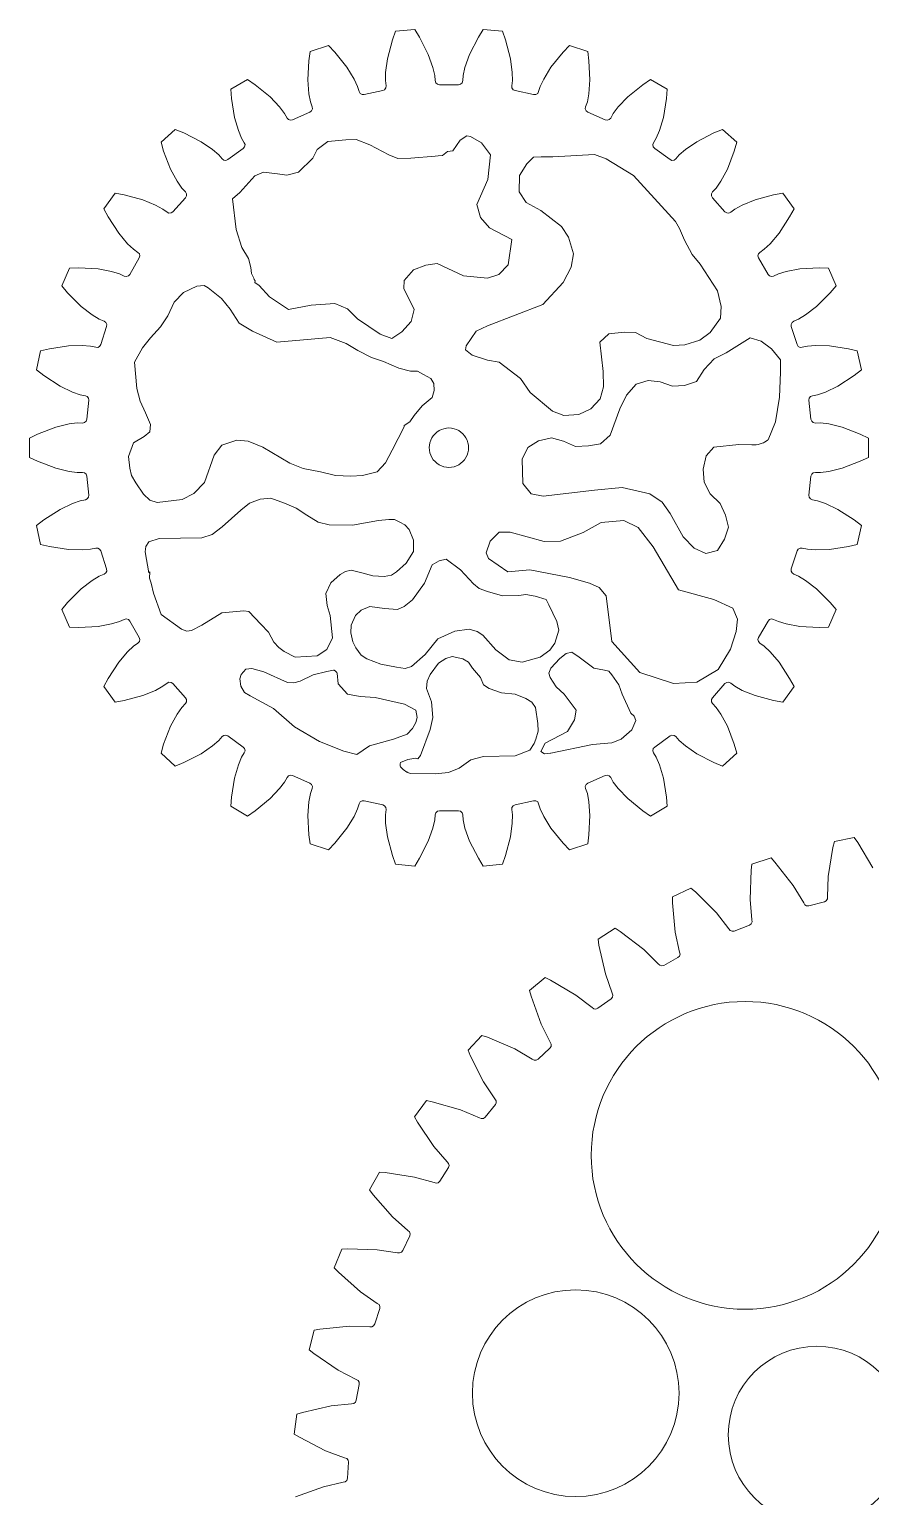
# Model space of a CAD drawing. Header units: millimetres. Extents: x -329 to 723, y 244 to 554.
# Drawn here: x 510.7 to 574.9, y 441.1 to 552.9 of the extents above; entities that cross this region are included whole.
import ezdxf

# ---------------------------------------------------------------- set-up
doc = ezdxf.new("R2010")
doc.units = ezdxf.units.MM

msp = doc.modelspace()

# ---------------------------------------------------------------- linework, layer by layer
at = {"color": 5, "lineweight": 0}
for p, q in [((538.63, 552.76), (538.4, 552.1)), ((540.1, 552.91), (538.63, 552.76)), ((540.47, 552.31), (540.1, 552.91)), ((545.32, 552.91), (544.96, 552.31)), ((546.79, 552.76), (545.32, 552.91)), ((547.02, 552.1), (546.79, 552.76)), ((533.53, 551.67), (532.12, 551.21)), ((534.01, 551.16), (533.53, 551.67)), ((538.4, 552.1), (538.02, 550.67)), ((541.13, 551), (540.47, 552.31)), ((544.96, 552.31), (544.29, 551)), ((547.4, 550.67), (547.02, 552.1)), ((551.9, 551.67), (551.41, 551.16)), ((553.3, 551.21), (551.9, 551.67)), ((532.03, 550.52), (531.96, 549.05)), ((532.12, 551.21), (532.03, 550.52)), ((534.93, 550.02), (534.01, 551.16)), ((538.02, 550.67), (537.88, 549.63)), ((541.49, 550.01), (541.13, 551)), ((544.29, 551), (543.93, 550.01)), ((547.54, 549.63), (547.4, 550.67)), ((551.41, 551.16), (550.49, 550.02)), ((553.39, 550.52), (553.3, 551.21)), ((553.46, 549.05), (553.39, 550.52)), ((535.49, 549.12), (534.93, 550.02)), ((537.88, 549.63), (537.87, 549)), ((541.63, 549.4), (541.49, 550.01)), ((541.66, 549), (541.63, 549.4)), ((543.79, 549.4), (543.76, 549)), ((543.93, 550.01), (543.79, 549.4)), ((547.56, 549), (547.54, 549.63)), ((550.49, 550.02), (549.94, 549.12)), ((527.35, 549.09), (526.08, 548.35)), ((526.08, 548.35), (526.13, 547.65)), ((527.93, 548.69), (527.35, 549.09)), ((529.07, 547.76), (527.93, 548.69)), ((531.96, 549.05), (532.04, 548)), ((535.75, 548.55), (535.49, 549.12)), ((535.87, 548.17), (535.75, 548.55)), ((535.95, 548.02), (535.87, 548.17)), ((537.66, 548.24), (536.25, 547.94)), ((537.81, 548.31), (537.66, 548.24)), ((537.91, 548.44), (537.81, 548.31)), ((537.87, 549), (537.92, 548.6)), ((537.92, 548.6), (537.91, 548.44)), ((541.71, 548.84), (541.66, 549)), ((541.83, 548.73), (541.71, 548.84)), ((541.99, 548.69), (541.83, 548.73)), ((543.43, 548.69), (541.99, 548.69)), ((543.59, 548.73), (543.43, 548.69)), ((543.71, 548.84), (543.59, 548.73)), ((543.76, 549), (543.71, 548.84)), ((547.5, 548.6), (547.56, 549)), ((547.52, 548.44), (547.5, 548.6)), ((547.61, 548.31), (547.52, 548.44)), ((547.76, 548.24), (547.61, 548.31)), ((549.17, 547.94), (547.76, 548.24)), ((549.55, 548.17), (549.48, 548.02)), ((549.67, 548.55), (549.55, 548.17)), ((549.94, 549.12), (549.67, 548.55)), ((553.39, 548), (553.46, 549.05)), ((557.49, 548.69), (556.35, 547.76)), ((558.07, 549.09), (557.49, 548.69)), ((559.35, 548.35), (558.07, 549.09)), ((559.29, 547.65), (559.35, 548.35)), ((526.13, 547.65), (526.37, 546.2)), ((529.8, 547.01), (529.07, 547.76)), ((530.18, 546.5), (529.8, 547.01)), ((532.04, 548), (532.16, 547.38)), ((532.16, 547.38), (532.29, 547)), ((532.29, 547), (532.31, 546.84)), ((536.09, 547.94), (535.95, 548.02)), ((536.25, 547.94), (536.09, 547.94)), ((549.34, 547.94), (549.17, 547.94)), ((549.48, 548.02), (549.34, 547.94)), ((553.11, 546.84), (553.13, 547)), ((553.13, 547), (553.27, 547.38)), ((553.27, 547.38), (553.39, 548)), ((555.62, 547.01), (555.24, 546.5)), ((556.35, 547.76), (555.62, 547.01)), ((559.06, 546.2), (559.29, 547.65)), ((526.37, 546.2), (526.66, 545.19)), ((530.37, 546.15), (530.18, 546.5)), ((530.48, 546.03), (530.37, 546.15)), ((530.63, 545.98), (530.48, 546.03)), ((530.79, 546.01), (530.63, 545.98)), ((532.11, 546.6), (530.79, 546.01)), ((532.24, 546.69), (532.11, 546.6)), ((532.31, 546.84), (532.24, 546.69)), ((553.18, 546.69), (553.11, 546.84)), ((553.31, 546.6), (553.18, 546.69)), ((554.63, 546.01), (553.31, 546.6)), ((554.79, 545.98), (554.63, 546.01)), ((554.94, 546.03), (554.79, 545.98)), ((555.05, 546.15), (554.94, 546.03)), ((555.24, 546.5), (555.05, 546.15)), ((558.76, 545.19), (559.06, 546.2)), ((521.85, 545.28), (520.76, 544.3)), ((522.5, 545.02), (521.85, 545.28)), ((523.81, 544.34), (522.5, 545.02)), ((526.66, 545.19), (526.9, 544.61)), ((558.52, 544.61), (558.76, 545.19)), ((562.92, 545.02), (561.61, 544.34)), ((563.57, 545.28), (562.92, 545.02)), ((564.67, 544.3), (563.57, 545.28)), ((520.76, 544.3), (520.96, 543.63)), ((520.96, 543.63), (521.49, 542.25)), ((524.68, 543.75), (523.81, 544.34)), ((525.16, 543.34), (524.68, 543.75)), ((527.03, 543.83), (525.86, 542.98)), ((526.9, 544.61), (527.11, 544.27)), ((527.13, 543.96), (527.03, 543.83)), ((527.11, 544.27), (527.17, 544.12)), ((527.17, 544.12), (527.13, 543.96)), ((558.26, 544.12), (558.31, 544.27)), ((558.29, 543.96), (558.26, 544.12)), ((558.4, 543.83), (558.29, 543.96)), ((558.31, 544.27), (558.52, 544.61)), ((559.57, 542.98), (558.4, 543.83)), ((560.74, 543.75), (560.27, 543.34)), ((561.61, 544.34), (560.74, 543.75)), ((563.94, 542.25), (564.47, 543.63)), ((564.47, 543.63), (564.67, 544.3)), ((525.42, 543.04), (525.16, 543.34)), ((525.55, 542.94), (525.42, 543.04)), ((525.71, 542.92), (525.55, 542.94)), ((525.86, 542.98), (525.71, 542.92)), ((559.71, 542.92), (559.57, 542.98)), ((559.88, 542.94), (559.71, 542.92)), ((560.01, 543.04), (559.88, 542.94)), ((560.27, 543.34), (560.01, 543.04)), ((521.49, 542.25), (521.98, 541.33)), ((563.44, 541.33), (563.94, 542.25)), ((517.26, 540.42), (516.4, 539.22)), ((517.95, 540.29), (517.26, 540.42)), ((519.37, 539.9), (517.95, 540.29)), ((521.98, 541.33), (522.34, 540.81)), ((522.34, 540.81), (522.62, 540.52)), ((522.62, 540.52), (522.7, 540.38)), ((522.7, 540.38), (522.71, 540.22)), ((562.72, 540.38), (562.8, 540.52)), ((562.72, 540.22), (562.72, 540.38)), ((562.8, 540.52), (563.08, 540.81)), ((563.08, 540.81), (563.44, 541.33)), ((567.47, 540.29), (566.05, 539.9)), ((568.16, 540.42), (567.47, 540.29)), ((569.03, 539.22), (568.16, 540.42)), ((516.4, 539.22), (516.73, 538.61)), ((520.35, 539.51), (519.37, 539.9)), ((520.9, 539.2), (520.35, 539.51)), ((521.22, 538.96), (520.9, 539.2)), ((522.63, 540.07), (521.66, 539)), ((522.71, 540.22), (522.63, 540.07)), ((562.8, 540.07), (562.72, 540.22)), ((563.76, 539), (562.8, 540.07)), ((564.52, 539.2), (564.21, 538.96)), ((565.08, 539.51), (564.52, 539.2)), ((566.05, 539.9), (565.08, 539.51)), ((568.69, 538.61), (569.03, 539.22)), ((516.73, 538.61), (517.54, 537.38)), ((521.36, 538.89), (521.22, 538.96)), ((521.53, 538.91), (521.36, 538.89)), ((521.66, 539), (521.53, 538.91)), ((563.9, 538.91), (563.76, 539)), ((564.06, 538.89), (563.9, 538.91)), ((564.21, 538.96), (564.06, 538.89)), ((567.89, 537.38), (568.69, 538.61)), ((517.54, 537.38), (518.21, 536.57)), ((567.21, 536.57), (567.89, 537.38)), ((518.21, 536.57), (518.67, 536.14)), ((518.67, 536.14), (519, 535.91)), ((519, 535.91), (519.11, 535.8)), ((519.11, 535.8), (519.15, 535.64)), ((566.27, 535.64), (566.31, 535.8)), ((566.31, 535.8), (566.42, 535.91)), ((566.42, 535.91), (566.75, 536.14)), ((566.75, 536.14), (567.21, 536.57)), ((513.79, 534.7), (513.19, 533.35)), ((514.49, 534.72), (513.79, 534.7)), ((515.96, 534.64), (514.49, 534.72)), ((519.1, 535.48), (518.38, 534.23)), ((519.15, 535.64), (519.1, 535.48)), ((566.32, 535.48), (566.27, 535.64)), ((567.04, 534.23), (566.32, 535.48)), ((570.94, 534.72), (569.47, 534.64)), ((571.64, 534.7), (570.94, 534.72)), ((572.24, 533.35), (571.64, 534.7)), ((516.99, 534.45), (515.96, 534.64)), ((517.59, 534.27), (516.99, 534.45)), ((517.96, 534.1), (517.59, 534.27)), ((518.11, 534.06), (517.96, 534.1)), ((518.27, 534.11), (518.11, 534.06)), ((518.38, 534.23), (518.27, 534.11)), ((567.15, 534.11), (567.04, 534.23)), ((567.31, 534.06), (567.15, 534.11)), ((567.47, 534.1), (567.31, 534.06)), ((567.83, 534.27), (567.47, 534.1)), ((568.43, 534.45), (567.83, 534.27)), ((569.47, 534.64), (568.43, 534.45)), ((513.19, 533.35), (513.64, 532.82)), ((513.64, 532.82), (514.68, 531.78)), ((570.74, 531.78), (571.78, 532.82)), ((571.78, 532.82), (572.24, 533.35)), ((514.68, 531.78), (515.51, 531.14)), ((569.91, 531.14), (570.74, 531.78)), ((515.51, 531.14), (516.05, 530.81)), ((516.05, 530.81), (516.42, 530.66)), ((516.61, 530.26), (516.16, 528.88)), ((516.42, 530.66), (516.56, 530.57)), ((516.56, 530.57), (516.63, 530.42)), ((516.63, 530.42), (516.61, 530.26)), ((568.8, 530.42), (568.87, 530.57)), ((568.81, 530.26), (568.8, 530.42)), ((569.26, 528.88), (568.81, 530.26)), ((568.87, 530.57), (569, 530.66)), ((569, 530.66), (569.37, 530.81)), ((569.37, 530.81), (569.91, 531.14)), ((511.57, 528.39), (511.27, 526.95)), ((512.25, 528.55), (511.57, 528.39)), ((513.71, 528.78), (512.25, 528.55)), ((514.76, 528.81), (513.71, 528.78)), ((515.39, 528.76), (514.76, 528.81)), ((515.78, 528.67), (515.39, 528.76)), ((515.94, 528.66), (515.78, 528.67)), ((516.08, 528.74), (515.94, 528.66)), ((516.16, 528.88), (516.08, 528.74)), ((569.34, 528.74), (569.26, 528.88)), ((569.48, 528.66), (569.34, 528.74)), ((569.65, 528.67), (569.48, 528.66)), ((570.04, 528.76), (569.65, 528.67)), ((570.66, 528.81), (570.04, 528.76)), ((571.72, 528.78), (570.66, 528.81)), ((573.17, 528.55), (571.72, 528.78)), ((573.85, 528.39), (573.17, 528.55)), ((574.16, 526.95), (573.85, 528.39)), ((511.27, 526.95), (511.82, 526.52)), ((573.6, 526.52), (574.16, 526.95)), ((511.82, 526.52), (513.06, 525.72)), ((572.37, 525.72), (573.6, 526.52)), ((513.06, 525.72), (514, 525.26)), ((514, 525.26), (514.6, 525.06)), ((514.6, 525.06), (514.99, 524.98)), ((514.99, 524.98), (515.14, 524.92)), ((515.26, 524.63), (515.11, 523.19)), ((515.14, 524.92), (515.24, 524.79)), ((515.24, 524.79), (515.26, 524.63)), ((570.16, 524.63), (570.18, 524.79)), ((570.31, 523.19), (570.16, 524.63)), ((570.18, 524.79), (570.28, 524.92)), ((570.28, 524.92), (570.43, 524.98)), ((570.43, 524.98), (570.82, 525.06)), ((570.82, 525.06), (571.42, 525.26)), ((571.42, 525.26), (572.37, 525.72)), ((512.73, 522.58), (511.35, 522.06)), ((513.75, 522.83), (512.73, 522.58)), ((514.37, 522.91), (513.75, 522.83)), ((514.77, 522.9), (514.37, 522.91)), ((514.93, 522.93), (514.77, 522.9)), ((515.06, 523.04), (514.93, 522.93)), ((515.11, 523.19), (515.06, 523.04)), ((570.37, 523.04), (570.31, 523.19)), ((570.49, 522.93), (570.37, 523.04)), ((570.65, 522.9), (570.49, 522.93)), ((571.05, 522.91), (570.65, 522.9)), ((571.67, 522.83), (571.05, 522.91)), ((572.7, 522.58), (571.67, 522.83)), ((574.07, 522.06), (572.7, 522.58)), ((511.35, 522.06), (510.72, 521.75)), ((510.72, 521.75), (510.72, 520.28)), ((574.7, 521.75), (574.07, 522.06)), ((574.7, 520.28), (574.7, 521.75)), ((510.72, 520.28), (511.35, 519.98)), ((574.07, 519.98), (574.7, 520.28)), ((511.35, 519.98), (512.73, 519.45)), ((512.73, 519.45), (513.75, 519.2)), ((513.75, 519.2), (514.37, 519.12)), ((514.37, 519.12), (514.77, 519.13)), ((514.77, 519.13), (514.93, 519.1)), ((514.93, 519.1), (515.06, 519)), ((570.37, 519), (570.49, 519.1)), ((570.49, 519.1), (570.65, 519.13)), ((570.65, 519.13), (571.05, 519.12)), ((571.05, 519.12), (571.67, 519.2)), ((571.67, 519.2), (572.7, 519.45)), ((572.7, 519.45), (574.07, 519.98)), ((515.06, 519), (515.11, 518.84)), ((515.11, 518.84), (515.26, 517.4)), ((570.16, 517.4), (570.31, 518.84)), ((570.31, 518.84), (570.37, 519)), ((514.6, 516.97), (514, 516.77)), ((514.99, 517.05), (514.6, 516.97)), ((515.14, 517.11), (514.99, 517.05)), ((515.24, 517.24), (515.14, 517.11)), ((515.26, 517.4), (515.24, 517.24)), ((570.18, 517.24), (570.16, 517.4)), ((570.28, 517.11), (570.18, 517.24)), ((570.43, 517.05), (570.28, 517.11)), ((570.82, 516.97), (570.43, 517.05)), ((571.42, 516.77), (570.82, 516.97)), ((513.06, 516.31), (511.82, 515.51)), ((514, 516.77), (513.06, 516.31)), ((572.37, 516.31), (571.42, 516.77)), ((573.6, 515.51), (572.37, 516.31)), ((511.82, 515.51), (511.27, 515.09)), ((511.27, 515.09), (511.57, 513.64)), ((574.16, 515.09), (573.6, 515.51)), ((573.85, 513.64), (574.16, 515.09)), ((511.57, 513.64), (512.25, 513.48)), ((512.25, 513.48), (513.71, 513.25)), ((571.72, 513.25), (573.17, 513.48)), ((573.17, 513.48), (573.85, 513.64)), ((513.71, 513.25), (514.76, 513.22)), ((514.76, 513.22), (515.39, 513.27)), ((515.39, 513.27), (515.78, 513.37)), ((515.78, 513.37), (515.94, 513.37)), ((515.94, 513.37), (516.08, 513.29)), ((516.08, 513.29), (516.16, 513.15)), ((516.16, 513.15), (516.61, 511.78)), ((568.81, 511.78), (569.26, 513.15)), ((569.26, 513.15), (569.34, 513.29)), ((569.34, 513.29), (569.48, 513.37)), ((569.48, 513.37), (569.65, 513.37)), ((569.65, 513.37), (570.04, 513.27)), ((570.04, 513.27), (570.66, 513.22)), ((570.66, 513.22), (571.72, 513.25)), ((516.05, 511.22), (515.51, 510.89)), ((516.42, 511.37), (516.05, 511.22)), ((516.56, 511.47), (516.42, 511.37)), ((516.63, 511.61), (516.56, 511.47)), ((516.61, 511.78), (516.63, 511.61)), ((568.8, 511.61), (568.81, 511.78)), ((568.87, 511.47), (568.8, 511.61)), ((569, 511.37), (568.87, 511.47)), ((569.37, 511.22), (569, 511.37)), ((569.91, 510.89), (569.37, 511.22)), ((514.68, 510.25), (513.64, 509.21)), ((515.51, 510.89), (514.68, 510.25)), ((570.74, 510.25), (569.91, 510.89)), ((571.78, 509.21), (570.74, 510.25)), ((513.64, 509.21), (513.19, 508.68)), ((572.24, 508.68), (571.78, 509.21)), ((513.19, 508.68), (513.79, 507.33)), ((517.59, 507.76), (517.96, 507.93)), ((517.96, 507.93), (518.11, 507.97)), ((518.11, 507.97), (518.27, 507.92)), ((518.27, 507.92), (518.38, 507.8)), ((567.04, 507.8), (567.15, 507.92)), ((567.15, 507.92), (567.31, 507.97)), ((567.31, 507.97), (567.47, 507.93)), ((567.47, 507.93), (567.83, 507.76)), ((571.64, 507.33), (572.24, 508.68)), ((513.79, 507.33), (514.49, 507.31)), ((514.49, 507.31), (515.96, 507.39)), ((515.96, 507.39), (516.99, 507.58)), ((516.99, 507.58), (517.59, 507.76)), ((518.38, 507.8), (519.1, 506.55)), ((566.32, 506.55), (567.04, 507.8)), ((567.83, 507.76), (568.43, 507.58)), ((568.43, 507.58), (569.47, 507.39)), ((569.47, 507.39), (570.94, 507.31)), ((570.94, 507.31), (571.64, 507.33)), ((518.67, 505.89), (518.21, 505.46)), ((519, 506.12), (518.67, 505.89)), ((519.11, 506.24), (519, 506.12)), ((519.1, 506.55), (519.15, 506.4)), ((519.15, 506.4), (519.11, 506.24)), ((566.27, 506.4), (566.32, 506.55)), ((566.31, 506.24), (566.27, 506.4)), ((566.42, 506.12), (566.31, 506.24)), ((566.75, 505.89), (566.42, 506.12)), ((567.21, 505.46), (566.75, 505.89)), ((517.54, 504.66), (516.73, 503.42)), ((518.21, 505.46), (517.54, 504.66)), ((567.89, 504.66), (567.21, 505.46)), ((568.69, 503.42), (567.89, 504.66)), ((516.73, 503.42), (516.4, 502.81)), ((569.03, 502.81), (568.69, 503.42)), ((516.4, 502.81), (517.26, 501.62)), ((519.37, 502.13), (520.35, 502.52)), ((520.35, 502.52), (520.9, 502.83)), ((520.9, 502.83), (521.22, 503.07)), ((521.22, 503.07), (521.36, 503.14)), ((521.36, 503.14), (521.53, 503.13)), ((521.53, 503.13), (521.66, 503.03)), ((521.66, 503.03), (522.63, 501.96)), ((562.8, 501.96), (563.76, 503.03)), ((563.76, 503.03), (563.9, 503.13)), ((563.9, 503.13), (564.06, 503.14)), ((564.06, 503.14), (564.21, 503.07)), ((564.21, 503.07), (564.52, 502.83)), ((564.52, 502.83), (565.08, 502.52)), ((565.08, 502.52), (566.05, 502.13)), ((568.16, 501.62), (569.03, 502.81)), ((517.26, 501.62), (517.95, 501.74)), ((517.95, 501.74), (519.37, 502.13)), ((522.34, 501.22), (521.98, 500.71)), ((522.62, 501.51), (522.34, 501.22)), ((522.7, 501.65), (522.62, 501.51)), ((522.63, 501.96), (522.71, 501.82)), ((522.71, 501.82), (522.7, 501.65)), ((562.72, 501.82), (562.8, 501.96)), ((562.72, 501.65), (562.72, 501.82)), ((562.8, 501.51), (562.72, 501.65)), ((563.08, 501.22), (562.8, 501.51)), ((563.44, 500.71), (563.08, 501.22)), ((566.05, 502.13), (567.47, 501.74)), ((567.47, 501.74), (568.16, 501.62)), ((521.98, 500.71), (521.49, 499.78)), ((563.94, 499.78), (563.44, 500.71)), ((521.49, 499.78), (520.96, 498.41)), ((525.16, 498.69), (525.42, 499)), ((525.42, 499), (525.55, 499.09)), ((525.55, 499.09), (525.71, 499.11)), ((525.71, 499.11), (525.86, 499.05)), ((525.86, 499.05), (527.03, 498.2)), ((558.4, 498.2), (559.57, 499.05)), ((559.57, 499.05), (559.71, 499.11)), ((559.71, 499.11), (559.88, 499.09)), ((559.88, 499.09), (560.01, 499)), ((560.01, 499), (560.27, 498.69)), ((564.47, 498.41), (563.94, 499.78)), ((520.96, 498.41), (520.76, 497.74)), ((523.81, 497.69), (524.68, 498.28)), ((524.68, 498.28), (525.16, 498.69)), ((527.11, 497.76), (526.9, 497.42)), ((527.03, 498.2), (527.13, 498.08)), ((527.17, 497.92), (527.11, 497.76)), ((527.13, 498.08), (527.17, 497.92)), ((558.26, 497.92), (558.29, 498.08)), ((558.31, 497.76), (558.26, 497.92)), ((558.29, 498.08), (558.4, 498.2)), ((558.52, 497.42), (558.31, 497.76)), ((560.27, 498.69), (560.74, 498.28)), ((560.74, 498.28), (561.61, 497.69)), ((564.67, 497.74), (564.47, 498.41)), ((520.76, 497.74), (521.85, 496.75)), ((521.85, 496.75), (522.5, 497.02)), ((522.5, 497.02), (523.81, 497.69)), ((526.66, 496.84), (526.37, 495.83)), ((526.9, 497.42), (526.66, 496.84)), ((558.76, 496.84), (558.52, 497.42)), ((559.06, 495.83), (558.76, 496.84)), ((561.61, 497.69), (562.92, 497.02)), ((562.92, 497.02), (563.57, 496.75)), ((563.57, 496.75), (564.67, 497.74)), ((526.37, 495.83), (526.13, 494.38)), ((529.8, 495.03), (530.18, 495.53)), ((530.18, 495.53), (530.37, 495.88)), ((530.37, 495.88), (530.48, 496)), ((530.48, 496), (530.63, 496.06)), ((530.63, 496.06), (530.79, 496.02)), ((530.79, 496.02), (532.11, 495.44)), ((553.31, 495.44), (554.63, 496.02)), ((554.63, 496.02), (554.79, 496.06)), ((554.79, 496.06), (554.94, 496)), ((554.94, 496), (555.05, 495.88)), ((555.05, 495.88), (555.24, 495.53)), ((555.24, 495.53), (555.62, 495.03)), ((559.29, 494.38), (559.06, 495.83)), ((529.07, 494.27), (529.8, 495.03)), ((532.16, 494.65), (532.04, 494.03)), ((532.11, 495.44), (532.24, 495.34)), ((532.29, 495.03), (532.16, 494.65)), ((532.24, 495.34), (532.31, 495.19)), ((532.31, 495.19), (532.29, 495.03)), ((553.11, 495.19), (553.18, 495.34)), ((553.13, 495.03), (553.11, 495.19)), ((553.27, 494.65), (553.13, 495.03)), ((553.18, 495.34), (553.31, 495.44)), ((553.39, 494.03), (553.27, 494.65)), ((555.62, 495.03), (556.35, 494.27)), ((526.13, 494.38), (526.08, 493.68)), ((526.08, 493.68), (527.35, 492.94)), ((527.35, 492.94), (527.93, 493.34)), ((527.93, 493.34), (529.07, 494.27)), ((532.04, 494.03), (531.96, 492.98)), ((535.49, 492.91), (535.75, 493.48)), ((535.75, 493.48), (535.87, 493.87)), ((535.87, 493.87), (535.95, 494.01)), ((535.95, 494.01), (536.09, 494.09)), ((536.09, 494.09), (536.25, 494.09)), ((536.25, 494.09), (537.66, 493.79)), ((537.66, 493.79), (537.81, 493.72)), ((537.81, 493.72), (537.91, 493.59)), ((537.92, 493.43), (537.87, 493.03)), ((537.91, 493.59), (537.92, 493.43)), ((541.71, 493.19), (541.83, 493.3)), ((541.83, 493.3), (541.99, 493.34)), ((541.99, 493.34), (543.43, 493.34)), ((543.43, 493.34), (543.59, 493.3)), ((543.59, 493.3), (543.71, 493.19)), ((547.5, 493.43), (547.52, 493.59)), ((547.56, 493.03), (547.5, 493.43)), ((547.52, 493.59), (547.61, 493.72)), ((547.61, 493.72), (547.76, 493.79)), ((547.76, 493.79), (549.17, 494.09)), ((549.17, 494.09), (549.34, 494.09)), ((549.34, 494.09), (549.48, 494.01)), ((549.48, 494.01), (549.55, 493.87)), ((549.55, 493.87), (549.67, 493.48)), ((549.67, 493.48), (549.94, 492.91)), ((553.46, 492.98), (553.39, 494.03)), ((556.35, 494.27), (557.49, 493.34)), ((557.49, 493.34), (558.07, 492.94)), ((558.07, 492.94), (559.35, 493.68)), ((559.35, 493.68), (559.29, 494.38)), ((531.96, 492.98), (532.03, 491.51)), ((534.93, 492.02), (535.49, 492.91)), ((537.87, 493.03), (537.88, 492.4)), ((537.88, 492.4), (538.02, 491.36)), ((541.49, 492.02), (541.63, 492.64)), ((541.63, 492.64), (541.66, 493.04)), ((541.66, 493.04), (541.71, 493.19)), ((543.71, 493.19), (543.76, 493.04)), ((543.76, 493.04), (543.79, 492.64)), ((543.79, 492.64), (543.93, 492.02)), ((547.4, 491.36), (547.54, 492.4)), ((547.54, 492.4), (547.56, 493.03)), ((549.94, 492.91), (550.49, 492.02)), ((553.39, 491.51), (553.46, 492.98)), ((532.03, 491.51), (532.12, 490.82)), ((534.01, 490.87), (534.93, 492.02)), ((538.02, 491.36), (538.4, 489.94)), ((541.13, 491.03), (541.49, 492.02)), ((543.93, 492.02), (544.29, 491.03)), ((547.02, 489.94), (547.4, 491.36)), ((550.49, 492.02), (551.41, 490.87)), ((553.3, 490.82), (553.39, 491.51)), ((573.62, 491.29), (572.1, 491)), ((573.88, 490.91), (573.62, 491.29)), ((532.12, 490.82), (533.53, 490.36)), ((533.53, 490.36), (534.01, 490.87)), ((538.4, 489.94), (538.63, 489.28)), ((540.47, 489.72), (541.13, 491.03)), ((544.29, 491.03), (544.96, 489.72)), ((546.79, 489.28), (547.02, 489.94)), ((551.41, 490.87), (551.9, 490.36)), ((551.9, 490.36), (553.3, 490.82)), ((571.99, 490.55), (571.63, 488.33)), ((572.1, 491), (571.99, 490.55)), ((575.03, 488.98), (573.88, 490.91)), ((538.63, 489.28), (540.1, 489.12)), ((540.1, 489.12), (540.47, 489.72)), ((544.96, 489.72), (545.32, 489.12)), ((545.32, 489.12), (546.79, 489.28)), ((565.75, 488.82), (565.67, 486.58)), ((565.8, 489.28), (565.75, 488.82)), ((567.27, 489.76), (565.8, 489.28)), ((567.57, 489.42), (567.27, 489.76)), ((568.96, 487.64), (567.57, 489.42)), ((571.63, 488.33), (571.57, 486.78)), ((561.16, 487.44), (559.76, 486.78)), ((559.76, 486.78), (559.77, 486.33)), ((561.51, 487.15), (561.16, 487.44)), ((563.1, 485.56), (561.51, 487.15)), ((565.67, 486.58), (565.8, 485.03)), ((569.76, 486.32), (568.96, 487.64)), ((571.57, 486.62), (571.48, 486.48)), ((571.57, 486.78), (571.57, 486.62)), ((559.77, 486.33), (559.97, 484.09)), ((564.06, 484.34), (563.1, 485.56)), ((569.84, 486.18), (569.76, 486.32)), ((569.98, 486.1), (569.84, 486.18)), ((570.15, 486.1), (569.98, 486.1)), ((571.34, 486.4), (570.15, 486.1)), ((571.48, 486.48), (571.34, 486.4)), ((555.39, 484.38), (554.09, 483.55)), ((555.77, 484.13), (555.39, 484.38)), ((564.16, 484.21), (564.06, 484.34)), ((565.62, 484.63), (564.47, 484.17)), ((565.75, 484.72), (565.62, 484.63)), ((565.82, 484.87), (565.75, 484.72)), ((565.8, 485.03), (565.82, 484.87)), ((554.09, 483.55), (554.15, 483.1)), ((557.56, 482.76), (555.77, 484.13)), ((559.97, 484.09), (560.3, 482.57)), ((564.31, 484.15), (564.16, 484.21)), ((564.47, 484.17), (564.31, 484.15)), ((554.15, 483.1), (554.64, 480.9)), ((558.66, 481.67), (557.56, 482.76)), ((560.17, 482.15), (559.09, 481.55)), ((560.29, 482.26), (560.17, 482.15)), ((560.34, 482.41), (560.29, 482.26)), ((560.3, 482.57), (560.34, 482.41)), ((558.78, 481.56), (558.66, 481.67)), ((558.93, 481.51), (558.78, 481.56)), ((559.09, 481.55), (558.93, 481.51)), ((550.05, 480.62), (548.86, 479.64)), ((550.46, 480.42), (550.05, 480.62)), ((552.4, 479.28), (550.46, 480.42)), ((554.64, 480.9), (555.15, 479.44)), ((548.86, 479.64), (548.98, 479.2)), ((548.98, 479.2), (549.74, 477.08)), ((553.64, 478.34), (552.4, 479.28)), ((555.07, 479), (554.07, 478.28)), ((555.18, 479.13), (555.07, 479)), ((555.15, 479.44), (555.2, 479.29)), ((555.2, 479.29), (555.18, 479.13)), ((553.76, 478.24), (553.64, 478.34)), ((553.92, 478.22), (553.76, 478.24)), ((554.07, 478.28), (553.92, 478.22)), ((549.74, 477.08), (550.43, 475.69)), ((545.23, 476.22), (544.17, 475.09)), ((545.66, 476.07), (545.23, 476.22)), ((547.73, 475.19), (545.66, 476.07)), ((550.43, 475.69), (550.5, 475.55)), ((550.5, 475.55), (550.5, 475.38)), ((544.17, 475.09), (544.34, 474.68)), ((544.34, 474.68), (545.36, 472.67)), ((549.07, 474.41), (547.73, 475.19)), ((549.21, 474.33), (549.07, 474.41)), ((549.37, 474.33), (549.21, 474.33)), ((549.51, 474.4), (549.37, 474.33)), ((550.41, 475.25), (549.51, 474.4)), ((550.5, 475.38), (550.41, 475.25)), ((545.36, 472.67), (546.22, 471.38)), ((540.99, 471.26), (540.08, 470)), ((541.44, 471.16), (540.99, 471.26)), ((543.6, 470.54), (541.44, 471.16)), ((546.25, 470.94), (545.47, 469.99)), ((546.22, 471.38), (546.31, 471.24)), ((546.32, 471.08), (546.25, 470.94)), ((546.31, 471.24), (546.32, 471.08)), ((540.08, 470), (540.31, 469.61)), ((545.03, 469.94), (543.6, 470.54)), ((545.18, 469.87), (545.03, 469.94)), ((545.34, 469.89), (545.18, 469.87)), ((545.47, 469.99), (545.34, 469.89)), ((540.31, 469.61), (541.57, 467.74)), ((541.57, 467.74), (542.58, 466.57)), ((542.58, 466.57), (542.69, 466.45)), ((542.69, 466.45), (542.72, 466.29)), ((537.41, 465.8), (536.66, 464.44)), ((537.86, 465.76), (537.41, 465.8)), ((540.09, 465.41), (537.86, 465.76)), ((541.58, 464.99), (540.09, 465.41)), ((542.67, 466.14), (542.01, 465.1)), ((542.72, 466.29), (542.67, 466.14)), ((536.66, 464.44), (536.94, 464.07)), ((541.73, 464.95), (541.58, 464.99)), ((541.89, 464.98), (541.73, 464.95)), ((542.01, 465.1), (541.89, 464.98)), ((536.94, 464.07), (538.42, 462.38)), ((538.42, 462.38), (539.57, 461.35)), ((539.72, 460.93), (539.19, 459.81)), ((539.57, 461.35), (539.7, 461.24)), ((539.7, 461.24), (539.75, 461.09)), ((539.75, 461.09), (539.72, 460.93)), ((534.54, 459.93), (533.97, 458.49)), ((535, 459.95), (534.54, 459.93)), ((537.25, 459.88), (535, 459.95)), ((538.78, 459.65), (537.25, 459.88)), ((539.19, 459.81), (539.09, 459.69)), ((538.94, 459.63), (538.78, 459.65)), ((539.09, 459.69), (538.94, 459.63)), ((533.97, 458.49), (534.29, 458.16)), ((534.29, 458.16), (535.97, 456.67)), ((535.97, 456.67), (537.25, 455.79)), ((537.44, 455.39), (537.06, 454.22)), ((537.25, 455.79), (537.38, 455.7)), ((537.38, 455.7), (537.45, 455.55)), ((537.45, 455.55), (537.44, 455.39)), ((537.06, 454.22), (536.97, 454.08)), ((532.43, 453.75), (532.05, 452.25)), ((532.88, 453.82), (532.43, 453.75)), ((535.12, 454.04), (532.88, 453.82)), ((536.67, 454.01), (535.12, 454.04)), ((536.83, 454), (536.67, 454.01)), ((536.97, 454.08), (536.83, 454)), ((532.05, 452.25), (532.4, 451.96)), ((532.4, 451.96), (534.26, 450.69)), ((534.26, 450.69), (535.63, 449.98)), ((535.63, 449.98), (535.78, 449.9)), ((535.78, 449.9), (535.87, 449.77)), ((535.87, 449.77), (535.88, 449.61)), ((535.88, 449.61), (535.65, 448.4)), ((531.55, 447.48), (531.11, 447.35)), ((533.74, 447.98), (531.55, 447.48)), ((535.28, 448.14), (533.74, 447.98)), ((535.45, 448.16), (535.28, 448.14)), ((535.58, 448.25), (535.45, 448.16)), ((535.65, 448.4), (535.58, 448.25)), ((531.11, 447.35), (530.92, 445.81)), ((530.92, 445.81), (531.31, 445.58)), ((531.31, 445.58), (533.31, 444.55)), ((533.31, 444.55), (534.76, 444.01)), ((534.76, 444.01), (534.92, 443.96)), ((534.92, 443.96), (535.02, 443.84)), ((535.05, 443.68), (534.97, 442.45)), ((535.02, 443.84), (535.05, 443.68)), ((534.64, 442.15), (533.14, 441.8)), ((534.8, 442.18), (534.64, 442.15)), ((534.92, 442.29), (534.8, 442.18)), ((534.97, 442.45), (534.92, 442.29)), ((533.14, 441.8), (531.02, 441.03))]:
    msp.add_line(p, q, dxfattribs=at)
at = {"color": 1, "lineweight": 0}
for p, q in [((544.07, 544.8), (543.56, 544.46)), ((544.36, 544.74), (544.07, 544.8)), ((545.2, 544.25), (544.36, 544.74)), ((532.34, 543.09), (532.67, 543.75)), ((532.67, 543.75), (533.47, 544.35)), ((533.47, 544.35), (534.84, 544.49)), ((534.84, 544.49), (535.65, 544.51)), ((535.65, 544.51), (536.69, 544.11)), ((536.69, 544.11), (538.14, 543.34)), ((542.59, 543.6), (543, 543.64)), ((543.56, 544.46), (543, 543.64)), ((545.89, 543.35), (545.2, 544.25)), ((531.25, 542.01), (532.34, 543.09)), ((538.14, 543.34), (538.82, 543.06)), ((538.82, 543.06), (539.8, 543.1)), ((539.8, 543.1), (541.65, 543.23)), ((541.65, 543.23), (541.88, 543.26)), ((541.88, 543.26), (542.22, 543.3)), ((542.22, 543.3), (542.59, 543.6)), ((545.67, 541.47), (545.89, 543.35)), ((548.65, 542.66), (548.09, 541.77)), ((549.15, 543.16), (548.65, 542.66)), ((549.74, 543.2), (549.15, 543.16)), ((550.63, 543.18), (549.74, 543.2)), ((553.8, 543.37), (550.63, 543.18)), ((554.69, 543.04), (553.8, 543.37)), ((556.78, 541.77), (554.69, 543.04)), ((526.76, 540.46), (527.9, 541.73)), ((527.9, 541.73), (528.57, 542.02)), ((528.57, 542.02), (529.63, 541.9)), ((529.63, 541.9), (530.34, 541.8)), ((530.34, 541.8), (531.25, 542.01)), ((544.85, 539.56), (545.67, 541.47)), ((548.09, 541.77), (548.06, 540.53)), ((559.99, 538.26), (556.78, 541.77)), ((526.22, 540), (526.76, 540.46)), ((548.06, 540.53), (548.6, 539.71)), ((526.48, 537.65), (526.22, 540)), ((545.11, 538.57), (544.85, 539.56)), ((548.6, 539.71), (549.72, 539.09)), ((545.8, 537.77), (545.11, 538.57)), ((549.72, 539.09), (551.29, 537.88)), ((559.99, 538.26), (560.29, 537.74)), ((526.92, 536.28), (526.48, 537.65)), ((547.52, 536.88), (545.8, 537.77)), ((551.29, 537.88), (551.82, 537.07)), ((551.82, 537.07), (552.22, 535.79)), ((560.67, 536.85), (560.29, 537.74)), ((527.42, 535.45), (526.92, 536.28)), ((547.22, 534.95), (547.52, 536.88)), ((561.26, 535.74), (560.67, 536.85)), ((527.61, 534.76), (527.42, 535.45)), ((527.66, 534.3), (527.61, 534.76)), ((540.01, 534.58), (540.94, 534.94)), ((540.94, 534.94), (541.81, 535.07)), ((541.81, 535.07), (543.82, 534.13)), ((546.51, 534.22), (547.22, 534.95)), ((552.03, 534.79), (551.41, 533.61)), ((552.22, 535.79), (552.03, 534.79)), ((561.86, 535.02), (561.26, 535.74)), ((563.18, 532.98), (561.86, 535.02)), ((527.84, 533.94), (527.66, 534.3)), ((527.85, 533.85), (527.84, 533.94)), ((527.94, 533.75), (527.85, 533.85)), ((527.92, 533.61), (527.94, 533.75)), ((528.24, 533.39), (527.92, 533.61)), ((539.27, 533.16), (539.31, 533.77)), ((539.31, 533.77), (540.01, 534.58)), ((543.82, 534.13), (545.65, 533.94)), ((545.65, 533.94), (546.51, 534.22)), ((551.41, 533.61), (549.86, 531.93)), ((522.48, 532.84), (521.75, 532.12)), ((523.49, 533.34), (522.48, 532.84)), ((524.05, 533.37), (523.49, 533.34)), ((524.36, 533.2), (524.05, 533.37)), ((525.37, 532.39), (524.36, 533.2)), ((528.24, 533.39), (529.03, 532.53)), ((529.03, 532.53), (530.47, 531.56)), ((540.07, 531.55), (539.27, 533.16)), ((563.48, 531.79), (563.18, 532.98)), ((521.75, 532.12), (521.27, 531.06)), ((526.04, 531.57), (525.37, 532.39)), ((526.71, 530.52), (526.04, 531.57)), ((530.47, 531.56), (532.2, 531.89)), ((532.2, 531.89), (534.01, 532.01)), ((534.01, 532.01), (534.98, 531.61)), ((534.98, 531.61), (535.75, 530.83)), ((539.82, 530.63), (540.07, 531.55)), ((549.86, 531.93), (545.64, 530.31)), ((563.42, 530.89), (563.48, 531.79)), ((520.73, 530.22), (519.97, 529.38)), ((521.27, 531.06), (520.73, 530.22)), ((527.74, 529.9), (526.71, 530.52)), ((535.75, 530.83), (537.48, 529.66)), ((539.13, 529.84), (539.82, 530.63)), ((545.64, 530.31), (544.78, 529.89)), ((562.64, 529.79), (563.42, 530.89)), ((519.97, 529.38), (519.34, 528.63)), ((529.59, 529.05), (527.74, 529.9)), ((533.66, 529.43), (529.59, 529.05)), ((534.88, 528.96), (533.66, 529.43)), ((537.48, 529.66), (538.36, 529.34)), ((538.36, 529.34), (539.13, 529.84)), ((544.78, 529.89), (544.03, 528.79)), ((554.21, 529.05), (554.91, 529.69)), ((554.91, 529.69), (556.07, 529.83)), ((556.07, 529.83), (556.93, 529.81)), ((556.93, 529.81), (557.81, 529.34)), ((557.81, 529.34), (559.84, 528.8)), ((560.7, 528.85), (561.85, 529.22)), ((561.85, 529.22), (562.64, 529.79)), ((565.69, 529.4), (563.86, 528.26)), ((566.53, 529.14), (565.69, 529.4)), ((567.3, 528.55), (566.53, 529.14)), ((519.34, 528.63), (518.75, 527.54)), ((535.76, 528.43), (534.88, 528.96)), ((536.81, 527.9), (535.76, 528.43)), ((544.03, 528.79), (543.97, 528.49)), ((543.97, 528.49), (544.49, 528.07)), ((544.49, 528.07), (545.66, 527.7)), ((554.47, 526.83), (554.21, 529.05)), ((559.84, 528.8), (560.7, 528.85)), ((563.86, 528.26), (562.94, 527.8)), ((567.99, 527.72), (567.3, 528.55)), ((518.75, 527.54), (518.91, 525.52)), ((537.72, 527.6), (536.81, 527.9)), ((538.89, 527.08), (537.72, 527.6)), ((539.79, 526.86), (538.89, 527.08)), ((540.31, 526.84), (539.79, 526.86)), ((540.78, 526.6), (540.31, 526.84)), ((545.66, 527.7), (546.53, 527.53)), ((546.53, 527.53), (548.16, 526.29)), ((562.18, 526.97), (561.58, 526.06)), ((562.94, 527.8), (562.18, 526.97)), ((567.99, 526.77), (567.99, 527.72)), ((541.34, 526.28), (540.78, 526.6)), ((541.57, 525.9), (541.34, 526.28)), ((541.58, 525.38), (541.57, 525.9)), ((548.16, 526.29), (548.91, 525.23)), ((554.5, 525.65), (554.47, 526.83)), ((557, 525.86), (556.25, 525.02)), ((557.91, 526.15), (557, 525.86)), ((558.83, 526.05), (557.91, 526.15)), ((559.75, 525.71), (558.83, 526.05)), ((560.67, 525.77), (559.75, 525.71)), ((561.58, 526.06), (560.67, 525.77)), ((567.92, 524.88), (567.99, 526.77)), ((518.91, 525.52), (519.16, 524.57)), ((540.68, 524.2), (541.43, 524.85)), ((541.43, 524.85), (541.58, 525.38)), ((548.91, 525.23), (550.61, 523.79)), ((553.54, 523.97), (554.24, 524.75)), ((554.24, 524.75), (554.5, 525.65)), ((556.25, 525.02), (555.74, 523.97)), ((567.61, 522.98), (567.92, 524.88)), ((519.16, 524.57), (519.58, 523.68)), ((519.58, 523.68), (519.95, 522.79)), ((540.07, 523.48), (540.68, 524.2)), ((550.61, 523.79), (551.47, 523.47)), ((551.47, 523.47), (552.62, 523.54)), ((552.62, 523.54), (553.54, 523.97)), ((555.74, 523.97), (555.01, 521.97)), ((519.95, 522.79), (519.91, 522.22)), ((538.38, 520.82), (539.29, 522.62)), ((539.29, 522.71), (539.74, 522.99)), ((539.29, 522.62), (539.29, 522.71)), ((539.74, 522.99), (540.07, 523.48)), ((542.14, 522.4), (541.96, 522.32)), ((542.32, 522.46), (542.14, 522.4)), ((542.52, 522.5), (542.32, 522.46)), ((542.71, 522.52), (542.52, 522.5)), ((542.91, 522.5), (542.71, 522.52)), ((543.1, 522.46), (542.91, 522.5)), ((543.29, 522.4), (543.1, 522.46)), ((543.46, 522.32), (543.29, 522.4)), ((567.04, 521.61), (567.61, 522.98)), ((518.67, 521.39), (518.29, 520.34)), ((519.47, 521.86), (518.67, 521.39)), ((519.91, 522.22), (519.47, 521.86)), ((525.4, 521.2), (526.55, 521.6)), ((526.55, 521.6), (527.4, 521.52)), ((527.4, 521.52), (528.53, 521.06)), ((541.26, 521.4), (541.22, 521.21)), ((541.33, 521.59), (541.26, 521.4)), ((541.41, 521.77), (541.33, 521.59)), ((541.52, 521.93), (541.41, 521.77)), ((541.65, 522.08), (541.52, 521.93)), ((541.8, 522.21), (541.65, 522.08)), ((541.96, 522.32), (541.8, 522.21)), ((543.62, 522.21), (543.46, 522.32)), ((543.77, 522.08), (543.62, 522.21)), ((543.9, 521.93), (543.77, 522.08)), ((544.01, 521.77), (543.9, 521.93)), ((544.1, 521.59), (544.01, 521.77)), ((544.16, 521.4), (544.1, 521.59)), ((544.2, 521.21), (544.16, 521.4)), ((549.55, 521.55), (548.73, 521.03)), ((550.53, 521.77), (549.55, 521.55)), ((551.45, 521.51), (550.53, 521.77)), ((552.37, 521.1), (551.45, 521.51)), ((554.27, 521.3), (553.36, 521.16)), ((555.01, 521.97), (554.27, 521.3)), ((562.92, 521.06), (564.81, 521.25)), ((564.81, 521.25), (565.8, 521.23)), ((566.13, 521.24), (566.28, 521.26)), ((566.28, 521.26), (566.6, 521.36)), ((566.6, 521.36), (566.69, 521.38)), ((566.69, 521.38), (566.77, 521.44)), ((566.77, 521.44), (566.91, 521.52)), ((566.91, 521.52), (566.99, 521.59)), ((566.99, 521.59), (567.04, 521.61)), ((518.29, 520.34), (518.37, 519.45)), ((524.08, 518.37), (524.81, 520.45)), ((524.81, 520.45), (525.4, 521.2)), ((528.53, 521.06), (530.57, 519.84)), ((537.87, 519.86), (538.38, 520.82)), ((541.22, 521.21), (541.21, 521.02)), ((541.21, 521.02), (541.22, 520.82)), ((541.22, 520.82), (541.26, 520.63)), ((541.26, 520.63), (541.33, 520.44)), ((541.33, 520.44), (541.41, 520.27)), ((541.41, 520.27), (541.52, 520.1)), ((543.9, 520.1), (544.01, 520.27)), ((544.01, 520.27), (544.1, 520.44)), ((544.1, 520.44), (544.16, 520.63)), ((544.16, 520.63), (544.2, 520.82)), ((544.21, 521.02), (544.2, 521.21)), ((544.2, 520.82), (544.21, 521.02)), ((548.73, 521.03), (548.3, 520.15)), ((548.3, 520.15), (548.35, 518.3)), ((553.36, 521.16), (552.37, 521.1)), ((562.1, 519.38), (562.32, 520.4)), ((562.32, 520.4), (562.92, 521.06)), ((565.8, 521.23), (565.84, 521.24)), ((565.84, 521.24), (565.91, 521.24)), ((565.91, 521.24), (565.95, 521.23)), ((565.95, 521.23), (566.13, 521.24)), ((518.37, 519.45), (518.5, 518.9)), ((530.57, 519.84), (531.6, 519.42)), ((531.6, 519.42), (532.91, 519.19)), ((532.91, 519.19), (534.06, 518.91)), ((536.11, 518.89), (537.23, 519.19)), ((537.23, 519.19), (537.87, 519.86)), ((541.52, 520.1), (541.65, 519.96)), ((541.65, 519.96), (541.8, 519.83)), ((541.8, 519.83), (541.96, 519.72)), ((541.96, 519.72), (542.14, 519.63)), ((542.14, 519.63), (542.32, 519.57)), ((542.32, 519.57), (542.52, 519.53)), ((542.52, 519.53), (542.71, 519.52)), ((542.71, 519.52), (542.91, 519.53)), ((542.91, 519.53), (543.1, 519.57)), ((543.1, 519.57), (543.29, 519.63)), ((543.29, 519.63), (543.46, 519.72)), ((543.46, 519.72), (543.62, 519.83)), ((543.62, 519.83), (543.77, 519.96)), ((543.77, 519.96), (543.9, 520.1)), ((562.18, 518.38), (562.1, 519.38)), ((518.5, 518.9), (518.84, 518.33)), ((518.84, 518.33), (519.42, 517.47)), ((523.26, 517.53), (524.08, 518.37)), ((534.06, 518.91), (535.23, 518.84)), ((535.23, 518.84), (536.11, 518.89)), ((548.35, 518.3), (548.98, 517.49)), ((553.81, 517.79), (555.92, 517.99)), ((555.92, 517.99), (558.04, 517.51)), ((562.64, 517.49), (562.18, 518.38)), ((519.42, 517.47), (519.91, 517.03)), ((519.91, 517.03), (520.47, 516.85)), ((520.47, 516.85), (522.38, 517.07)), ((522.38, 517.07), (523.26, 517.53)), ((526.85, 516.25), (527.51, 516.8)), ((527.51, 516.8), (528.31, 517.1)), ((528.31, 517.1), (529.14, 517.17)), ((529.14, 517.17), (530.18, 516.8)), ((530.18, 516.8), (531.06, 516.42)), ((548.98, 517.49), (549.89, 517.31)), ((549.89, 517.31), (553.81, 517.79)), ((558.04, 517.51), (558.96, 516.87)), ((558.96, 516.87), (559.57, 515.99)), ((563.4, 516.76), (562.64, 517.49)), ((525.42, 514.98), (526.85, 516.25)), ((531.06, 516.42), (531.89, 515.88)), ((531.89, 515.88), (532.74, 515.34)), ((559.57, 515.99), (560.57, 514.22)), ((563.79, 515.87), (563.4, 516.76)), ((564.02, 514.97), (563.79, 515.87)), ((524.65, 514.4), (525.42, 514.98)), ((532.74, 515.34), (533.58, 515.13)), ((533.58, 515.13), (535.35, 515.12)), ((535.35, 515.12), (537.35, 515.48)), ((537.35, 515.48), (538.14, 515.55)), ((538.14, 515.55), (538.55, 515.54)), ((538.55, 515.54), (538.97, 515.33)), ((538.97, 515.33), (539.35, 515.13)), ((539.35, 515.13), (539.68, 514.79)), ((539.68, 514.79), (540.02, 513.98)), ((545.86, 513.89), (546.54, 514.57)), ((546.54, 514.57), (547.37, 514.59)), ((547.37, 514.59), (549.97, 513.87)), ((551.22, 513.9), (552.95, 514.56)), ((552.95, 514.56), (554.31, 515.32)), ((554.31, 515.32), (556.04, 515.48)), ((556.04, 515.48), (557.14, 514.93)), ((557.14, 514.93), (558.28, 513.47)), ((563.72, 514.04), (564.02, 514.97)), ((519.55, 513.09), (519.61, 513.48)), ((519.61, 513.48), (519.83, 513.84)), ((519.83, 513.84), (520.62, 514.1)), ((520.62, 514.1), (523.88, 514.14)), ((523.88, 514.14), (524.65, 514.4)), ((540.02, 513.98), (540.02, 513.1)), ((545.54, 512.99), (545.86, 513.89)), ((549.97, 513.87), (551.22, 513.9)), ((558.28, 513.47), (560.22, 510.18)), ((560.57, 514.22), (561.4, 513.36)), ((563.2, 513.17), (563.72, 514.04)), ((519.84, 511.47), (519.55, 513.09)), ((540.02, 513.1), (539.45, 512.22)), ((541.44, 512.09), (541.96, 512.4)), ((541.96, 512.4), (542.51, 512.53)), ((542.51, 512.53), (543.59, 511.71)), ((545.74, 512.57), (545.54, 512.99)), ((547.21, 511.55), (545.74, 512.57)), ((561.4, 513.36), (562.31, 512.96)), ((562.31, 512.96), (563.2, 513.17)), ((519.9, 511.56), (519.84, 511.47)), ((519.88, 511.06), (519.9, 511.56)), ((534.43, 511.34), (533.71, 510.72)), ((534.82, 511.58), (534.43, 511.34)), ((535.26, 511.67), (534.82, 511.58)), ((536.08, 511.49), (535.26, 511.67)), ((536.9, 511.25), (536.08, 511.49)), ((537.77, 511.2), (536.9, 511.25)), ((538.33, 511.29), (537.77, 511.2)), ((538.72, 511.56), (538.33, 511.29)), ((539.45, 512.22), (538.72, 511.56)), ((540.86, 510.69), (541.44, 512.09)), ((543.59, 511.71), (544.59, 510.63)), ((548.89, 511.7), (547.21, 511.55)), ((551.91, 511.11), (548.89, 511.7)), ((520.01, 510.69), (519.88, 511.06)), ((520.18, 509.92), (520.01, 510.69)), ((533.71, 510.72), (533.32, 509.89)), ((539.94, 509.42), (540.86, 510.69)), ((544.59, 510.63), (545.01, 510.28)), ((545.01, 510.28), (545.64, 510.05)), ((553.43, 510.69), (551.91, 511.11)), ((554.17, 510.37), (553.43, 510.69)), ((554.7, 509.73), (554.17, 510.37)), ((560.22, 510.18), (562.9, 509.44)), ((520.78, 508.31), (520.18, 509.92)), ((533.32, 509.89), (533.43, 509)), ((533.43, 509), (533.66, 508.22)), ((539.3, 508.91), (539.94, 509.42)), ((545.64, 510.05), (546.8, 509.72)), ((546.8, 509.72), (548.03, 509.76)), ((548.03, 509.76), (548.58, 509.83)), ((548.58, 509.83), (549.29, 509.69)), ((549.29, 509.69), (550.13, 509.44)), ((550.13, 509.44), (550.34, 509.04)), ((550.34, 509.04), (550.94, 507.76)), ((555.12, 506.24), (554.7, 509.73)), ((562.9, 509.44), (564.37, 508.79)), ((522.31, 507.19), (520.78, 508.31)), ((525.39, 508.42), (523.86, 507.49)), ((527.08, 508.59), (525.39, 508.42)), ((527.45, 508.52), (527.08, 508.59)), ((528.36, 507.56), (527.45, 508.52)), ((533.66, 508.22), (533.84, 506.52)), ((535.27, 507.5), (535.59, 508.23)), ((535.59, 508.23), (536.01, 508.63)), ((536.01, 508.63), (536.69, 508.91)), ((536.69, 508.91), (537.81, 508.75)), ((537.81, 508.75), (538.79, 508.68)), ((538.79, 508.68), (539.3, 508.91)), ((564.37, 508.79), (564.72, 507.95)), ((564.72, 507.95), (564.61, 507)), ((522.72, 507.03), (522.31, 507.19)), ((523.09, 507.08), (522.72, 507.03)), ((523.86, 507.49), (523.09, 507.08)), ((528.96, 506.95), (528.36, 507.56)), ((529.35, 506.18), (528.96, 506.95)), ((535.23, 506.91), (535.27, 507.5)), ((535.39, 506.21), (535.23, 506.91)), ((543.15, 507.02), (541.86, 506.45)), ((544.25, 507.18), (543.15, 507.02)), ((544.87, 507), (544.25, 507.18)), ((545.3, 506.72), (544.87, 507)), ((546.29, 505.6), (545.3, 506.72)), ((551.1, 507.11), (550.78, 506.12)), ((550.94, 507.76), (551.1, 507.11)), ((564.61, 507), (564.17, 505.67)), ((529.74, 505.78), (529.35, 506.18)), ((530.16, 505.47), (529.74, 505.78)), ((533.4, 505.63), (532.66, 505.14)), ((533.84, 506.52), (533.4, 505.63)), ((535.39, 506.21), (535.61, 505.75)), ((536.01, 505.19), (535.61, 505.75)), ((541.86, 506.45), (540.91, 505.24)), ((547.3, 504.84), (546.29, 505.6)), ((550.78, 506.12), (550.41, 505.58)), ((557.26, 503.87), (555.12, 506.24)), ((564.17, 505.67), (563.25, 504.12)), ((530.99, 505.06), (530.16, 505.47)), ((532.66, 505.14), (530.99, 505.06)), ((536.46, 504.92), (536.01, 505.19)), ((537.53, 504.52), (536.46, 504.92)), ((538.71, 504.28), (537.53, 504.52)), ((540.91, 505.24), (539.85, 504.34)), ((541.27, 503.74), (541.92, 504.6)), ((541.92, 504.6), (542.47, 504.95)), ((542.47, 504.95), (542.97, 505.11)), ((542.97, 505.11), (543.78, 504.93)), ((543.78, 504.93), (544.2, 504.66)), ((544.2, 504.66), (544.51, 504.21)), ((548.3, 504.66), (547.3, 504.84)), ((549.67, 505.05), (548.3, 504.66)), ((550.41, 505.58), (549.67, 505.05)), ((551.17, 504.94), (550.47, 504.2)), ((551.66, 505.33), (551.17, 504.94)), ((552.08, 505.42), (551.66, 505.33)), ((552.63, 505.05), (552.08, 505.42)), ((553.77, 504.2), (552.63, 505.05)), ((526.87, 503.73), (526.78, 503.39)), ((526.78, 503.39), (526.85, 502.83)), ((527.23, 504.13), (526.87, 503.73)), ((527.69, 504.18), (527.23, 504.13)), ((528.6, 503.93), (527.69, 504.18)), ((530.4, 503.13), (528.6, 503.93)), ((532.35, 503.69), (531.38, 503.23)), ((533.41, 503.96), (532.35, 503.69)), ((533.9, 504.05), (533.41, 503.96)), ((533.95, 504.05), (533.9, 504.05)), ((533.99, 504.02), (533.95, 504.05)), ((533.99, 504.02), (534.03, 504)), ((534.03, 504), (534.09, 503.96)), ((534.09, 503.96), (534.12, 503.92)), ((534.12, 503.92), (534.16, 503.87)), ((534.16, 503.87), (534.19, 503.83)), ((534.26, 503.01), (534.19, 503.83)), ((539.37, 504.19), (538.71, 504.28)), ((539.85, 504.34), (539.37, 504.19)), ((541.04, 503.22), (541.27, 503.74)), ((544.51, 504.21), (545.11, 503.49)), ((545.11, 503.49), (545.34, 502.93)), ((550.47, 504.2), (550.33, 503.83)), ((550.33, 503.83), (550.42, 503.49)), ((550.42, 503.49), (550.88, 502.8)), ((554.58, 504.07), (553.77, 504.2)), ((554.9, 503.98), (554.58, 504.07)), ((555.13, 503.71), (554.9, 503.98)), ((555.67, 502.93), (555.13, 503.71)), ((559.84, 503.04), (557.26, 503.87)), ((563.25, 504.12), (561.61, 503.15)), ((526.85, 502.83), (527.12, 502.35)), ((527.12, 502.35), (527.56, 502.09)), ((530.89, 503.09), (530.4, 503.13)), ((531.38, 503.23), (530.89, 503.09)), ((534.99, 502.24), (534.26, 503.01)), ((535.95, 502.06), (534.99, 502.24)), ((541, 502.65), (541.04, 503.22)), ((541.39, 501.64), (541, 502.65)), ((545.34, 502.93), (545.79, 502.65)), ((545.79, 502.65), (546.71, 502.34)), ((546.71, 502.34), (547.75, 502.24)), ((547.75, 502.24), (548.58, 501.9)), ((550.88, 502.8), (551.5, 502.22)), ((555.93, 502.23), (555.67, 502.93)), ((561.61, 503.15), (559.84, 503.04)), ((527.56, 502.09), (529.34, 501.14)), ((529.34, 501.14), (530.94, 499.73)), ((537.1, 501.97), (535.95, 502.06)), ((539.32, 501.47), (537.1, 501.97)), ((540.18, 501), (539.32, 501.47)), ((541.48, 500.44), (541.39, 501.64)), ((548.58, 501.9), (549.02, 501.63)), ((549.02, 501.63), (549.32, 501.2)), ((549.32, 501.2), (549.49, 499.99)), ((551.5, 502.22), (552.41, 501.01)), ((556.58, 500.77), (555.93, 502.23)), ((539.94, 499.6), (540.19, 500.07)), ((540.3, 500.45), (540.18, 501)), ((540.19, 500.07), (540.3, 500.45)), ((541.29, 499.53), (541.48, 500.44)), ((552.28, 500.26), (551.76, 499.39)), ((552.41, 501.01), (552.28, 500.26)), ((556.83, 500.55), (556.58, 500.77)), ((556.66, 499.5), (556.97, 500.21)), ((556.97, 500.21), (556.83, 500.55)), ((530.94, 499.73), (532.84, 498.63)), ((538.49, 498.8), (539.52, 499.18)), ((539.52, 499.18), (539.94, 499.6)), ((540.55, 497.55), (541.29, 499.53)), ((549.51, 499.41), (549.33, 498.81)), ((549.49, 499.99), (549.51, 499.41)), ((551.76, 499.39), (550.06, 498.5)), ((555.84, 498.81), (556.66, 499.5)), ((532.84, 498.63), (534.71, 497.88)), ((534.71, 497.88), (535.7, 497.64)), ((535.7, 497.64), (536.65, 498.28)), ((536.65, 498.28), (538.49, 498.8)), ((548.89, 497.96), (547.77, 497.54)), ((549.2, 498.47), (548.89, 497.96)), ((549.33, 498.81), (549.2, 498.47)), ((550.06, 498.5), (549.73, 497.86)), ((549.73, 497.86), (549.99, 497.69)), ((550.49, 497.73), (553.66, 498.38)), ((553.66, 498.38), (555.13, 498.53)), ((555.13, 498.53), (555.84, 498.81)), ((538.99, 496.85), (539, 496.92)), ((539, 496.76), (538.99, 496.85)), ((539, 496.92), (539.03, 497.03)), ((539.03, 496.69), (539, 496.76)), ((539.03, 497.03), (539.59, 497.26)), ((539.1, 496.61), (539.03, 496.69)), ((539.59, 497.26), (540.19, 497.35)), ((540.19, 497.35), (540.33, 497.31)), ((540.33, 497.31), (540.55, 497.55)), ((544.39, 497.21), (543.48, 496.59)), ((545.34, 497.47), (544.39, 497.21)), ((547.77, 497.54), (545.34, 497.47)), ((549.99, 497.69), (550.45, 497.74)), ((550.45, 497.74), (550.49, 497.73)), ((539.22, 496.48), (539.1, 496.61)), ((539.49, 496.29), (539.22, 496.48)), ((539.55, 496.27), (539.49, 496.29)), ((539.59, 496.26), (539.55, 496.27)), ((539.62, 496.22), (539.59, 496.26)), ((539.78, 496.18), (539.62, 496.22)), ((541.66, 496.16), (539.78, 496.18)), ((542.68, 496.25), (541.66, 496.16)), ((543.48, 496.59), (542.68, 496.25))]:
    msp.add_line(p, q, dxfattribs=at)
for centre, radius in [((565.29, 467.07), 11.73), ((552.38, 448.94), 7.88), ((570.77, 445.76), 6.76)]:
    msp.add_circle(centre, radius, dxfattribs=at)

doc.saveas('drawing.dxf')
